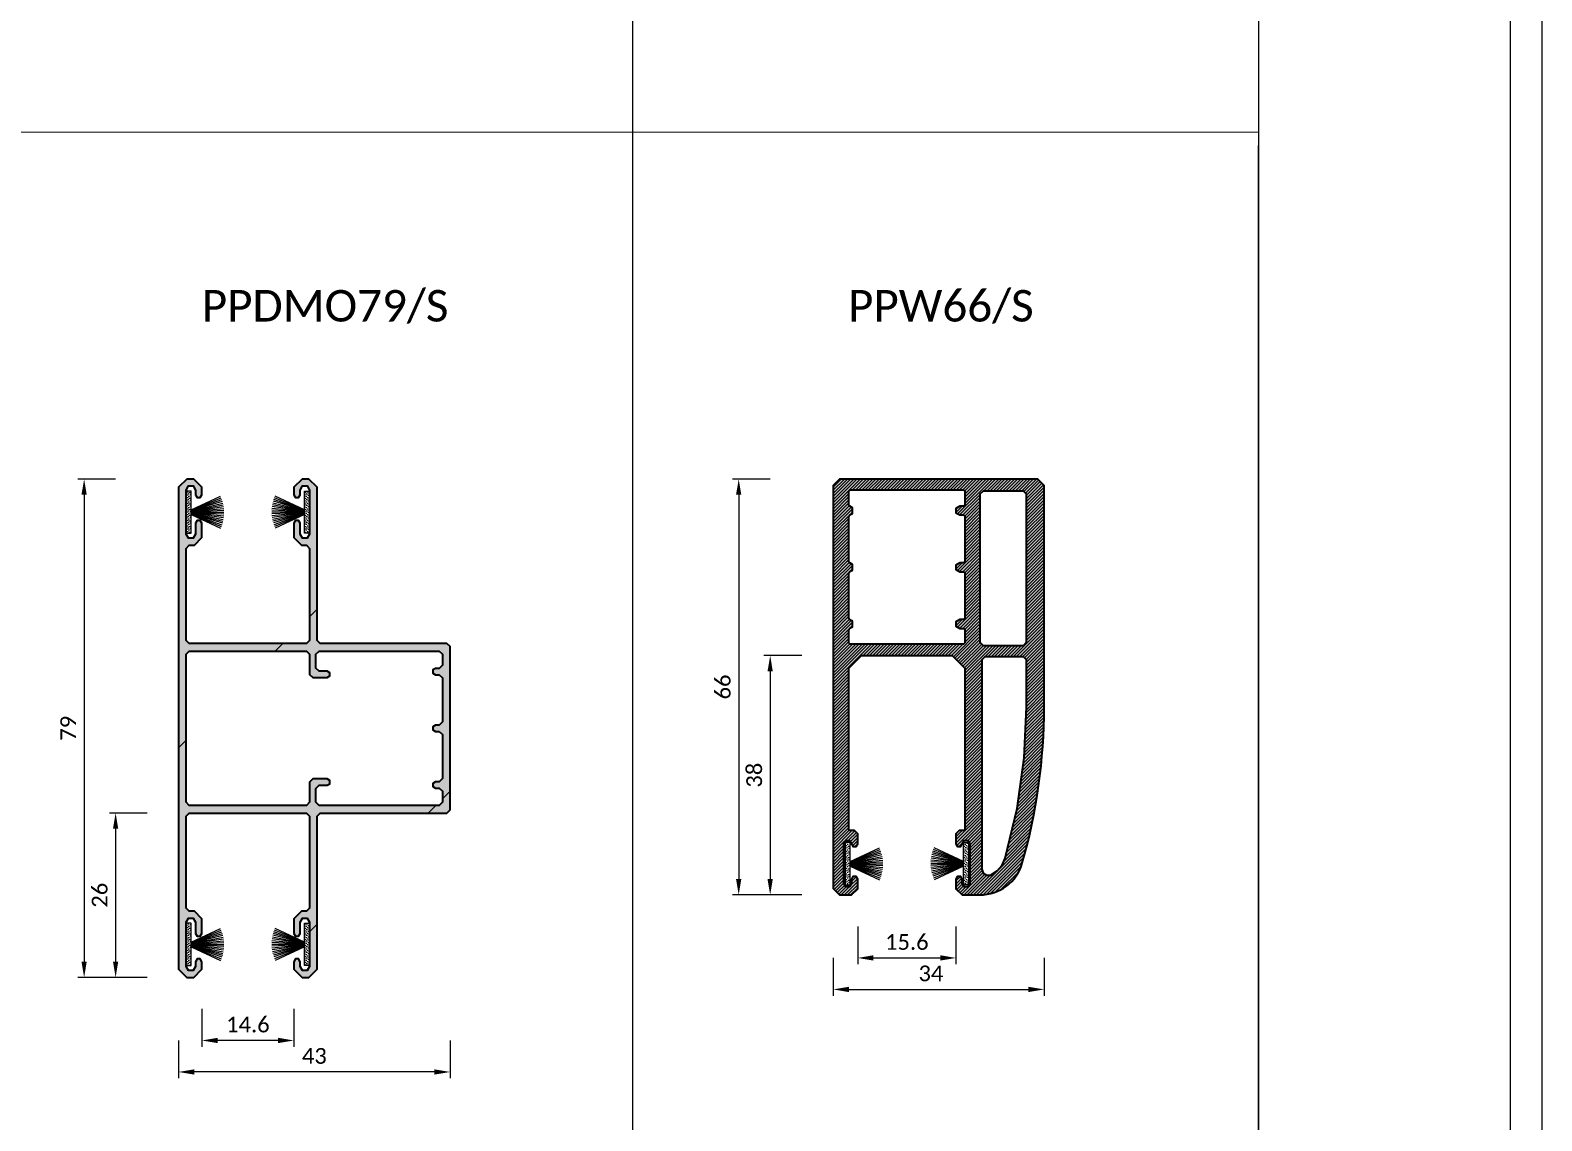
# Model space of a CAD drawing. Header units: millimetres. Extents: x 0 to 7790, y 0 to 17467.
# Drawn here: x 749.5 to 989.5, y 15013.8 to 15186.9 of the extents above; entities that cross this region are included whole.
import ezdxf

# ---------------------------------------------------------------- set-up
doc = ezdxf.new("R2010")
doc.units = ezdxf.units.MM
doc.header["$PDMODE"] = 35
doc.layers.get('0').update_dxf_attribs({"lineweight": 15})
for name, color, linetype, lineweight in [('_MB_kreskowanie_profile_0.09', 7, 'Continuous', 9), ('_MB_kreskowanie_uszczelki_0.09', 252, 'Continuous', 9), ('_MB_profile_0.25', 7, 'Continuous', 25), ('_MB_ramka_0.15', 124, 'Continuous', 15), ('_MB_solid', 7, 'Continuous', 9), ('_MB_tekst_0.25', 40, 'Continuous', 25), ('_MB_uszczelki_0.15', 140, 'Continuous', 15), ('_MB_wymiar_detal_0.09', 94, 'Continuous', 9)]:
    doc.layers.add(name, color=color, linetype=linetype, lineweight=lineweight)
doc.layers.add('_MB_pomocnicze_niedrukowane', color=220, linetype='Continuous', lineweight=15, plot=False)
doc.styles.add('_MB_Calibri_Light_2.5', font='calibril.ttf', dxfattribs={"height": 2.5})
doc.dimstyles.new('_MB_detal', dxfattribs={"dimscale": 10, "dimtxt": 2.5, "dimasz": 2.5, "dimexe": 1, "dimexo": 1, "dimgap": 1.25, "dimtad": 1, "dimdsep": 46, "dimtxsty": '_MB_Calibri_Light_2.5', "dimcen": -2.5, "dimclrd": 256, "dimclre": 256, "dimclrt": 40, "dimazin": 0, "dimtfac": 0.2, "dimtmove": 1, "dimatfit": 1, "dimfxl": 5, "dimfxlon": 1, "dimtolj": 1, "dimlwd": -1, "dimlwe": -1, "dimarcsym": 0})

# ---------------------------------------------------------------- blocks, each defined once
blk = doc.blocks.new('*D530')
at = {"layer": '_MB_wymiar_detal_0.09', "transparency": 16777216}
for p, q in [((763.03, 15115.68), (757.03, 15115.68)), ((758.03, 15113.18), (758.03, 15039.08)), ((763.03, 15036.58), (757.03, 15036.58))]:
    blk.add_line(p, q, dxfattribs=at)
for points in [[(757.61, 15113.18), (758.44, 15113.18), (758.03, 15115.68)], [(757.61, 15039.08), (758.44, 15039.08), (758.03, 15036.58)]]:
    blk.add_solid(points, dxfattribs=at)
at = {"layer": 'Defpoints', "color": 0, "transparency": 16777216}
for p in [(774.33, 15115.68), (758.03, 15036.58), (774.33, 15036.58)]:
    blk.add_point(p, dxfattribs=at)
at = {"layer": '_MB_wymiar_detal_0.09', "color": 40, "transparency": 16777216, "insert": (755.5, 15076.13), "char_height": 2.5, "attachment_point": 5, "rotation": 90, "style": '_MB_Calibri_Light_2.5'}
blk.add_mtext('79', dxfattribs=at)
blk = doc.blocks.new('*D531')
at = {"layer": '_MB_wymiar_detal_0.09', "transparency": 16777216}
for p, q in [((776.73, 15031.58), (776.73, 15025.58)), ((791.33, 15031.58), (791.33, 15025.58)), ((788.83, 15026.58), (779.23, 15026.58))]:
    blk.add_line(p, q, dxfattribs=at)
for points in [[(779.23, 15027), (779.23, 15026.16), (776.73, 15026.58)], [(788.83, 15027), (788.83, 15026.16), (791.33, 15026.58)]]:
    blk.add_solid(points, dxfattribs=at)
at = {"layer": 'Defpoints', "color": 0, "transparency": 16777216}
for p in [(776.73, 15037.88), (791.33, 15037.88), (776.73, 15026.58)]:
    blk.add_point(p, dxfattribs=at)
at = {"layer": '_MB_wymiar_detal_0.09', "color": 40, "transparency": 16777216, "insert": (784.03, 15029.1), "char_height": 2.5, "attachment_point": 5, "style": '_MB_Calibri_Light_2.5'}
blk.add_mtext('14.6', dxfattribs=at)
blk = doc.blocks.new('*D532')
at = {"layer": '_MB_wymiar_detal_0.09', "transparency": 16777216}
for p, q in [((773.03, 15026.58), (773.03, 15020.58)), ((816.13, 15026.58), (816.13, 15020.58)), ((813.63, 15021.58), (775.53, 15021.58))]:
    blk.add_line(p, q, dxfattribs=at)
for points in [[(775.53, 15022), (775.53, 15021.16), (773.03, 15021.58)], [(813.63, 15022), (813.63, 15021.16), (816.13, 15021.58)]]:
    blk.add_solid(points, dxfattribs=at)
at = {"layer": 'Defpoints', "color": 0, "transparency": 16777216}
for p in [(816.13, 15063.18), (773.03, 15037.88), (773.03, 15021.58)]:
    blk.add_point(p, dxfattribs=at)
at = {"layer": '_MB_wymiar_detal_0.09', "color": 40, "transparency": 16777216, "insert": (794.58, 15024.11), "char_height": 2.5, "attachment_point": 5, "style": '_MB_Calibri_Light_2.5'}
blk.add_mtext('43', dxfattribs=at)
blk = doc.blocks.new('*D658')
at = {"layer": '_MB_wymiar_detal_0.09', "transparency": 16777216}
for p, q in [((768.03, 15062.68), (762.03, 15062.68)), ((763.03, 15060.18), (763.03, 15039.08)), ((768.03, 15036.58), (762.03, 15036.58))]:
    blk.add_line(p, q, dxfattribs=at)
for points in [[(762.61, 15060.18), (763.44, 15060.18), (763.03, 15062.68)], [(762.61, 15039.08), (763.44, 15039.08), (763.03, 15036.58)]]:
    blk.add_solid(points, dxfattribs=at)
at = {"layer": 'Defpoints', "color": 0, "transparency": 16777216}
for p in [(774.73, 15062.68), (763.03, 15036.58), (774.33, 15036.58)]:
    blk.add_point(p, dxfattribs=at)
at = {"layer": '_MB_wymiar_detal_0.09', "color": 40, "transparency": 16777216, "insert": (760.5, 15049.63), "char_height": 2.5, "attachment_point": 5, "rotation": 90, "style": '_MB_Calibri_Light_2.5'}
blk.add_mtext('26', dxfattribs=at)
blk = doc.blocks.new("-6.7'600")
at = {"layer": '_MB_kreskowanie_uszczelki_0.09', "transparency": 33554687}
h = blk.add_hatch(dxfattribs=at)
h.set_pattern_fill('DOTS', color=256, scale=0.2, angle=45, style=0)
h.paths.add_polyline_path([(0, 3.35), (0.8, 3.35), (0.8, -3.35), (0, -3.35)])
at = {"layer": '_MB_uszczelki_0.15'}
for p, q in [((0.8, 0.37), (5.44, 2.54)), ((0.8, 0.33), (5.55, 2.27)), ((0.8, 0.28), (5.66, 2)), ((0.8, 0.24), (5.75, 1.72)), ((0.8, 0.2), (5.82, 1.44)), ((0.8, 0.16), (5.89, 1.16)), ((0.8, 0.12), (5.94, 0.87)), ((0.8, 0.08), (5.97, 0.58)), ((0.8, 0.04), (5.99, 0.29)), ((0.8, 0), (6, 0)), ((0.8, -0.04), (5.99, -0.29)), ((0.8, -0.08), (5.97, -0.58)), ((0.8, -0.12), (5.94, -0.87)), ((0.8, -0.16), (5.89, -1.16)), ((0.8, -0.2), (5.82, -1.44)), ((0.8, -0.24), (5.75, -1.72)), ((0.8, -0.28), (5.66, -2)), ((0.8, -0.33), (5.55, -2.27)), ((0.8, -0.37), (5.44, -2.54))]:
    blk.add_line(p, q, dxfattribs=at)
blk.add_lwpolyline([(0, -3.35), (0.8, -3.35), (0.8, 3.35), (0, 3.35)], close=True, dxfattribs=at)
blk = doc.blocks.new('-PPDMO79')
at = {"layer": '_MB_kreskowanie_profile_0.09', "transparency": 33554687}
h = blk.add_hatch(dxfattribs=at)
h.set_pattern_fill('JIS_WOOD', color=256, scale=0.5)
h.set_pattern_definition([(45, (0, 0), (-25, 25), [])])
h.paths.add_polyline_path([(-20.6, 13.45), (-21.1, 13.95), (-21.1, 38.25), (-22.4, 39.55), (-23.5, 39.55), (-24.8, 38.25), (-24.8, 37.05), (-24.55, 36.62), (-24.05, 36.62), (-23.8, 37.05), (-23.8, 37.8), (-23.42, 38.45), (-22.67, 38.45), (-22.3, 37.8), (-22.3, 30.8), (-22.67, 30.15), (-23.42, 30.15), (-23.8, 30.8), (-23.8, 32.55), (-24.05, 32.98), (-24.55, 32.98), (-24.8, 32.55), (-24.8, 30.25), (-23.6, 29.05), (-22.8, 29.05), (-22.3, 28.55), (-22.3, 13.95), (-22.8, 13.45), (-41.4, 13.45), (-41.9, 13.95), (-41.9, 28.55), (-41.4, 29.05), (-40.6, 29.05), (-39.4, 30.25), (-39.4, 32.55), (-39.65, 32.98), (-40.15, 32.98), (-40.4, 32.55), (-40.4, 30.8), (-40.77, 30.15), (-41.52, 30.15), (-41.9, 30.8), (-41.9, 37.8), (-41.52, 38.45), (-40.77, 38.45), (-40.4, 37.8), (-40.4, 37.05), (-40.15, 36.62), (-39.65, 36.62), (-39.4, 37.05), (-39.4, 38.25), (-40.7, 39.55), (-41.8, 39.55), (-43.1, 38.25), (-43.1, -38.25), (-41.8, -39.55), (-40.7, -39.55), (-39.4, -38.25), (-39.4, -37.05), (-39.65, -36.62), (-40.15, -36.62), (-40.4, -37.05), (-40.4, -37.8), (-40.77, -38.45), (-41.52, -38.45), (-41.9, -37.8), (-41.9, -30.8), (-41.52, -30.15), (-40.77, -30.15), (-40.4, -30.8), (-40.4, -32.55), (-40.15, -32.98), (-39.65, -32.98), (-39.4, -32.55), (-39.4, -30.25), (-40.6, -29.05), (-41.4, -29.05), (-41.9, -28.55), (-41.9, -13.95), (-41.4, -13.45), (-22.8, -13.45), (-22.3, -13.95), (-22.3, -28.55), (-22.8, -29.05), (-23.6, -29.05), (-24.8, -30.25), (-24.8, -32.55), (-24.55, -32.98), (-24.05, -32.98), (-23.8, -32.55), (-23.8, -30.8), (-23.42, -30.15), (-22.67, -30.15), (-22.3, -30.8), (-22.3, -37.8), (-22.67, -38.45), (-23.42, -38.45), (-23.8, -37.8), (-23.8, -37.05), (-24.05, -36.62), (-24.55, -36.62), (-24.8, -37.05), (-24.8, -38.25), (-23.5, -39.55), (-22.4, -39.55), (-21.1, -38.25), (-21.1, -13.95), (-20.6, -13.45), (-0.5, -13.45), (0, -12.95), (0, 12.95), (-0.5, 13.45)])
h.paths.add_polyline_path([(-1.7, 12.25), (-1.2, 11.75), (-1.2, 10), (-1.7, 9.5), (-2.3, 9.5), (-2.73, 9.25), (-2.73, 8.75), (-2.3, 8.5), (-1.7, 8.5), (-1.2, 8), (-1.2, 1), (-1.7, 0.5), (-2.3, 0.5), (-2.73, 0.25), (-2.73, -0.25), (-2.3, -0.5), (-1.7, -0.5), (-1.2, -1), (-1.2, -8), (-1.7, -8.5), (-2.3, -8.5), (-2.73, -8.75), (-2.73, -9.25), (-2.3, -9.5), (-1.7, -9.5), (-1.2, -10), (-1.2, -11.75), (-1.7, -12.25), (-20.8, -12.25), (-21.3, -11.75), (-21.3, -9.55), (-20.8, -9.05), (-19.5, -9.05), (-19.07, -8.8), (-19.07, -8.3), (-19.5, -8.05), (-21.8, -8.05), (-22.3, -8.55), (-22.3, -11.75), (-22.8, -12.25), (-41.4, -12.25), (-41.9, -11.75), (-41.9, 11.75), (-41.4, 12.25), (-22.8, 12.25), (-22.3, 11.75), (-22.3, 8.55), (-21.8, 8.05), (-19.5, 8.05), (-19.07, 8.3), (-19.07, 8.8), (-19.5, 9.05), (-20.8, 9.05), (-21.3, 9.55), (-21.3, 11.75), (-20.8, 12.25)], flags=16)
at = {"layer": '_MB_solid', "transparency": 33554687}
h = blk.add_hatch(color=256, dxfattribs=at)
h.dxf.hatch_style = 1
h.paths.add_polyline_path([(-41.4, 13.45), (-41.9, 13.95), (-41.9, 28.55), (-41.4, 29.05), (-40.6, 29.05), (-39.4, 30.25), (-39.4, 32.55), (-39.65, 32.98), (-40.15, 32.98), (-40.4, 32.55), (-40.4, 30.8), (-40.77, 30.15), (-41.52, 30.15), (-41.9, 30.8), (-41.9, 37.8), (-41.52, 38.45), (-40.77, 38.45), (-40.4, 37.8), (-40.4, 37.05), (-40.15, 36.62), (-39.65, 36.62), (-39.4, 37.05), (-39.4, 38.25), (-40.7, 39.55), (-41.8, 39.55), (-43.1, 38.25), (-43.1, -38.25), (-41.8, -39.55), (-40.7, -39.55), (-39.4, -38.25), (-39.4, -37.05), (-39.65, -36.62), (-40.15, -36.62), (-40.4, -37.05), (-40.4, -37.8), (-40.77, -38.45), (-41.52, -38.45), (-41.9, -37.8), (-41.9, -30.8), (-41.52, -30.15), (-40.77, -30.15), (-40.4, -30.8), (-40.4, -32.55), (-40.15, -32.98), (-39.65, -32.98), (-39.4, -32.55), (-39.4, -30.25), (-40.6, -29.05), (-41.4, -29.05), (-41.9, -28.55), (-41.9, -13.95), (-41.4, -13.45), (-22.8, -13.45), (-22.3, -13.95), (-22.3, -28.55), (-22.8, -29.05), (-23.6, -29.05), (-24.8, -30.25), (-24.8, -32.55), (-24.55, -32.98), (-24.05, -32.98), (-23.8, -32.55), (-23.8, -30.8), (-23.42, -30.15), (-22.67, -30.15), (-22.3, -30.8), (-22.3, -37.8), (-22.67, -38.45), (-23.42, -38.45), (-23.8, -37.8), (-23.8, -37.05), (-24.05, -36.62), (-24.55, -36.62), (-24.8, -37.05), (-24.8, -38.25), (-23.5, -39.55), (-22.4, -39.55), (-21.1, -38.25), (-21.1, -13.95), (-20.6, -13.45), (-0.5, -13.45), (0, -12.95), (0, 12.95), (-0.5, 13.45), (-20.6, 13.45), (-21.1, 13.95), (-21.1, 38.25), (-22.4, 39.55), (-23.5, 39.55), (-24.8, 38.25), (-24.8, 37.05), (-24.55, 36.62), (-24.05, 36.62), (-23.8, 37.05), (-23.8, 37.8), (-23.42, 38.45), (-22.67, 38.45), (-22.3, 37.8), (-22.3, 30.8), (-22.67, 30.15), (-23.42, 30.15), (-23.8, 30.8), (-23.8, 32.55), (-24.05, 32.98), (-24.55, 32.98), (-24.8, 32.55), (-24.8, 30.25), (-23.6, 29.05), (-22.8, 29.05), (-22.3, 28.55), (-22.3, 13.95), (-22.8, 13.45)])
h.paths.add_polyline_path([(-22.8, 12.25), (-22.3, 11.75), (-22.3, 8.55), (-21.8, 8.05), (-19.5, 8.05), (-19.07, 8.3), (-19.07, 8.8), (-19.5, 9.05), (-20.8, 9.05), (-21.3, 9.55), (-21.3, 11.75), (-20.8, 12.25), (-1.7, 12.25), (-1.2, 11.75), (-1.2, 10), (-1.7, 9.5), (-2.3, 9.5), (-2.73, 9.25), (-2.73, 8.75), (-2.3, 8.5), (-1.7, 8.5), (-1.2, 8), (-1.2, 1), (-1.7, 0.5), (-2.3, 0.5), (-2.73, 0.25), (-2.73, -0.25), (-2.3, -0.5), (-1.7, -0.5), (-1.2, -1), (-1.2, -8), (-1.7, -8.5), (-2.3, -8.5), (-2.73, -8.75), (-2.73, -9.25), (-2.3, -9.5), (-1.7, -9.5), (-1.2, -10), (-1.2, -11.75), (-1.7, -12.25), (-20.8, -12.25), (-21.3, -11.75), (-21.3, -9.55), (-20.8, -9.05), (-19.5, -9.05), (-19.07, -8.8), (-19.07, -8.3), (-19.5, -8.05), (-21.8, -8.05), (-22.3, -8.55), (-22.3, -11.75), (-22.8, -12.25), (-41.4, -12.25), (-41.9, -11.75), (-41.9, 11.75), (-41.4, 12.25)], flags=16)
at = {"layer": '_MB_profile_0.25', "color": 7}
for points in [[(-23.8, 37.8), (-23.42, 38.45), (-22.67, 38.45), (-22.3, 37.8), (-22.3, 30.8), (-22.67, 30.15), (-23.42, 30.15), (-23.8, 30.8), (-23.8, 32.55), (-24.05, 32.98), (-24.55, 32.98), (-24.8, 32.55), (-24.8, 30.25), (-23.6, 29.05), (-22.8, 29.05), (-22.3, 28.55), (-22.3, 13.95), (-22.8, 13.45), (-41.4, 13.45), (-41.9, 13.95), (-41.9, 28.55), (-41.4, 29.05), (-40.6, 29.05), (-39.4, 30.25), (-39.4, 32.55), (-39.65, 32.98), (-40.15, 32.98), (-40.4, 32.55), (-40.4, 30.8), (-40.77, 30.15), (-41.52, 30.15), (-41.9, 30.8), (-41.9, 37.8), (-41.52, 38.45), (-40.77, 38.45), (-40.4, 37.8), (-40.4, 37.05), (-40.15, 36.62), (-39.65, 36.62), (-39.4, 37.05), (-39.4, 38.25), (-40.7, 39.55), (-41.8, 39.55), (-43.1, 38.25), (-43.1, -38.25), (-41.8, -39.55), (-40.7, -39.55), (-39.4, -38.25), (-39.4, -37.05), (-39.65, -36.62), (-40.15, -36.62), (-40.4, -37.05), (-40.4, -37.8), (-40.77, -38.45), (-41.52, -38.45), (-41.9, -37.8), (-41.9, -30.8), (-41.52, -30.15), (-40.77, -30.15), (-40.4, -30.8), (-40.4, -32.55), (-40.15, -32.98), (-39.65, -32.98), (-39.4, -32.55), (-39.4, -30.25), (-40.6, -29.05), (-41.4, -29.05), (-41.9, -28.55), (-41.9, -13.95), (-41.4, -13.45), (-22.8, -13.45), (-22.3, -13.95), (-22.3, -28.55), (-22.8, -29.05), (-23.6, -29.05), (-24.8, -30.25), (-24.8, -32.55), (-24.55, -32.98), (-24.05, -32.98), (-23.8, -32.55), (-23.8, -30.8), (-23.42, -30.15), (-22.67, -30.15), (-22.3, -30.8), (-22.3, -37.8), (-22.67, -38.45), (-23.42, -38.45), (-23.8, -37.8), (-23.8, -37.05), (-24.05, -36.62), (-24.55, -36.62), (-24.8, -37.05), (-24.8, -38.25), (-23.5, -39.55), (-22.4, -39.55), (-21.1, -38.25), (-21.1, -13.95), (-20.6, -13.45), (-0.5, -13.45), (0, -12.95), (0, 12.95), (-0.5, 13.45), (-20.6, 13.45), (-21.1, 13.95), (-21.1, 38.25), (-22.4, 39.55), (-23.5, 39.55), (-24.8, 38.25), (-24.8, 37.05), (-24.55, 36.62), (-24.05, 36.62), (-23.8, 37.05)], [(-1.7, -0.5), (-1.2, -1), (-1.2, -8), (-1.7, -8.5), (-2.3, -8.5), (-2.73, -8.75), (-2.73, -9.25), (-2.3, -9.5), (-1.7, -9.5), (-1.2, -10), (-1.2, -11.75), (-1.7, -12.25), (-20.8, -12.25), (-21.3, -11.75), (-21.3, -9.55), (-20.8, -9.05), (-19.5, -9.05), (-19.07, -8.8), (-19.07, -8.3), (-19.5, -8.05), (-21.8, -8.05), (-22.3, -8.55), (-22.3, -11.75), (-22.8, -12.25), (-41.4, -12.25), (-41.9, -11.75), (-41.9, 11.75), (-41.4, 12.25), (-22.8, 12.25), (-22.3, 11.75), (-22.3, 8.55), (-21.8, 8.05), (-19.5, 8.05), (-19.07, 8.3), (-19.07, 8.8), (-19.5, 9.05), (-20.8, 9.05), (-21.3, 9.55), (-21.3, 11.75), (-20.8, 12.25), (-1.7, 12.25), (-1.2, 11.75), (-1.2, 10), (-1.7, 9.5), (-2.3, 9.5), (-2.73, 9.25), (-2.73, 8.75), (-2.3, 8.5), (-1.7, 8.5), (-1.2, 8), (-1.2, 1), (-1.7, 0.5), (-2.3, 0.5), (-2.73, 0.25), (-2.73, -0.25), (-2.3, -0.5)]]:
    blk.add_lwpolyline(points, close=True, dxfattribs=at)
blk = doc.blocks.new("-PPDMO79'S")
for name, p in [('-PPDMO79', (0, 0)), ("-6.7'600", (-41.9, 34.3)), ("-6.7'600", (-41.9, -34.3))]:
    blk.add_blockref(name, p)
at = {"xscale": -1}
for p in [(-22.3, 34.3), (-22.3, -34.3)]:
    blk.add_blockref("-6.7'600", p, dxfattribs=at)
blk = doc.blocks.new('*D673')
at = {"layer": '_MB_wymiar_detal_0.09', "transparency": 16777216}
for p, q in [((876.96, 15039.68), (876.96, 15033.68)), ((910.46, 15039.68), (910.46, 15033.68)), ((879.46, 15034.68), (907.96, 15034.68))]:
    blk.add_line(p, q, dxfattribs=at)
for points in [[(879.46, 15035.1), (879.46, 15034.26), (876.96, 15034.68)], [(907.96, 15035.1), (907.96, 15034.26), (910.46, 15034.68)]]:
    blk.add_solid(points, dxfattribs=at)
at = {"layer": 'Defpoints', "color": 0, "transparency": 16777216}
for p in [(910.46, 15083.52), (876.96, 15050.68), (910.46, 15034.68)]:
    blk.add_point(p, dxfattribs=at)
at = {"layer": '_MB_wymiar_detal_0.09', "color": 40, "transparency": 16777216, "insert": (892.48, 15037.21), "char_height": 2.5, "attachment_point": 5, "style": '_MB_Calibri_Light_2.5'}
blk.add_mtext('34', dxfattribs=at)
blk = doc.blocks.new('*D674')
at = {"layer": '_MB_wymiar_detal_0.09', "transparency": 16777216}
for p, q in [((871.96, 15087.68), (865.96, 15087.68)), ((866.96, 15085.18), (866.96, 15052.18)), ((871.96, 15049.68), (865.96, 15049.68))]:
    blk.add_line(p, q, dxfattribs=at)
for points in [[(866.54, 15085.18), (867.37, 15085.18), (866.96, 15087.68)], [(866.54, 15052.18), (867.37, 15052.18), (866.96, 15049.68)]]:
    blk.add_solid(points, dxfattribs=at)
at = {"layer": 'Defpoints', "color": 0, "transparency": 16777216}
for p in [(881.46, 15087.68), (866.96, 15049.68), (877.96, 15049.68)]:
    blk.add_point(p, dxfattribs=at)
at = {"layer": '_MB_wymiar_detal_0.09', "color": 40, "transparency": 16777216, "insert": (864.43, 15068.68), "char_height": 2.5, "attachment_point": 5, "rotation": 90, "style": '_MB_Calibri_Light_2.5'}
blk.add_mtext('38', dxfattribs=at)
blk = doc.blocks.new('*D675')
at = {"layer": '_MB_wymiar_detal_0.09', "transparency": 16777216}
for p, q in [((866.96, 15115.68), (860.96, 15115.68)), ((861.96, 15113.18), (861.96, 15052.18)), ((866.96, 15049.68), (860.96, 15049.68))]:
    blk.add_line(p, q, dxfattribs=at)
for points in [[(861.54, 15113.18), (862.37, 15113.18), (861.96, 15115.68)], [(861.54, 15052.18), (862.37, 15052.18), (861.96, 15049.68)]]:
    blk.add_solid(points, dxfattribs=at)
at = {"layer": 'Defpoints', "color": 0, "transparency": 16777216}
for p in [(877.96, 15115.68), (861.96, 15049.68), (877.96, 15049.68)]:
    blk.add_point(p, dxfattribs=at)
at = {"layer": '_MB_wymiar_detal_0.09', "color": 40, "transparency": 16777216, "insert": (859.43, 15082.68), "char_height": 2.5, "attachment_point": 5, "rotation": 90, "style": '_MB_Calibri_Light_2.5'}
blk.add_mtext('66', dxfattribs=at)
blk = doc.blocks.new('*D676')
at = {"layer": '_MB_wymiar_detal_0.09', "transparency": 16777216}
for p, q in [((880.86, 15044.68), (880.86, 15038.68)), ((896.46, 15044.68), (896.46, 15038.68)), ((883.36, 15039.68), (893.96, 15039.68))]:
    blk.add_line(p, q, dxfattribs=at)
for points in [[(883.36, 15040.1), (883.36, 15039.26), (880.86, 15039.68)], [(893.96, 15040.1), (893.96, 15039.26), (896.46, 15039.68)]]:
    blk.add_solid(points, dxfattribs=at)
at = {"layer": 'Defpoints', "color": 0, "transparency": 16777216}
for p in [(880.86, 15051.4), (896.46, 15051.4), (896.46, 15039.68)]:
    blk.add_point(p, dxfattribs=at)
at = {"layer": '_MB_wymiar_detal_0.09', "color": 40, "transparency": 16777216, "insert": (888.66, 15042.2), "char_height": 2.5, "attachment_point": 5, "style": '_MB_Calibri_Light_2.5'}
blk.add_mtext('\\A1;15.6', dxfattribs=at)
blk = doc.blocks.new('-PPW66')
at = {"layer": '_MB_kreskowanie_profile_0.09', "transparency": 33554687}
h = blk.add_hatch(dxfattribs=at)
h.set_pattern_fill('JIS_WOOD', color=256, scale=0.5, style=0)
h.set_pattern_definition([(45, (15008.6868, -5254.87166), (-0.2499999996, 0.2499999996), [])])
h.paths.add_polyline_path([(33.5, -1), (32.5, 0), (12.05, 0), (1, 0), (0, -1), (0, -65), (1, -66), (2.9, -66), (3.9, -65.05), (3.9, -63.5), (3.65, -63.07), (3.15, -63.07), (2.9, -63.5), (2.9, -64.2), (2.6, -64.72), (2, -64.72), (1.7, -64.2), (1.7, -57.9), (2, -57.38), (2.6, -57.38), (2.9, -57.9), (3.15, -58.33), (3.65, -58.33), (3.9, -57.9), (3.9, -56.3), (3.4, -55.8), (2.7, -55.8), (2.5, -55.6), (2.5, -30), (4.5, -28), (18.9, -28), (20.9, -30), (20.9, -55.6), (20.7, -55.8), (20, -55.8), (19.5, -56.3), (19.5, -57.9), (19.75, -58.33), (20.25, -58.33), (20.5, -57.9), (20.8, -57.38), (21.4, -57.38), (21.7, -57.9), (21.7, -64.2), (21.4, -64.72), (20.8, -64.72), (20.5, -64.2), (20.5, -63.5), (20.25, -63.07), (19.75, -63.07), (19.5, -63.5), (19.5, -65.05), (20.5, -66), (23.3, -66, 0.334781), (30.03, -60.92, 0.069759), (33.5, -36.18)])
h.paths.add_polyline_path([(2.7, -26.2), (2.5, -26), (2.5, -23.88), (2.66, -23.68), (3.05, -23.44), (3.05, -22.56), (2.66, -22.32), (2.5, -22.12), (2.5, -14.88), (2.66, -14.68), (3.05, -14.44), (3.05, -13.56), (2.66, -13.32), (2.5, -13.12), (2.5, -5.88), (2.66, -5.68), (3.05, -5.44), (3.05, -4.56), (2.66, -4.32), (2.5, -4.12), (2.5, -1.9), (2.7, -1.7), (20.7, -1.7), (20.9, -1.9), (20.9, -4.1), (20.7, -4.3), (20.1, -4.3), (19.49, -4.65), (19.49, -5.35), (20.1, -5.7), (20.7, -5.7), (20.9, -5.9), (20.9, -13.1), (20.7, -13.3), (20.1, -13.3), (19.49, -13.65), (19.49, -14.35), (20.1, -14.7), (20.7, -14.7), (20.9, -14.9), (20.9, -22.1), (20.7, -22.3), (20.1, -22.3), (19.49, -22.65), (19.49, -23.35), (20.1, -23.7), (20.7, -23.7), (20.9, -23.9), (20.9, -26), (20.7, -26.2)], flags=16)
h.paths.add_polyline_path([(23.3, -25.9), (23.3, -2.4), (23.8, -1.9), (30.2, -1.9), (30.7, -2.4), (30.7, -25.9), (30.2, -26.4), (23.8, -26.4)], flags=16)
h.paths.add_polyline_path([(23.6, -28.7), (24.1, -28.2), (30.2, -28.2), (30.7, -28.7), (30.7, -36.18), (30.32, -44.26), (29.2, -52.28), (27.34, -60.15), (26.84, -61.27), (26.04, -62.19), (25.01, -62.84), (24.36, -62.89), (23.81, -62.54), (23.6, -61.92)], flags=16)
at = {"layer": '_MB_solid', "transparency": 33554687}
h = blk.add_hatch(color=256, dxfattribs=at)
h.dxf.hatch_style = 1
h.paths.add_polyline_path([(2.5, -30), (4.5, -28), (18.9, -28), (20.9, -30), (20.9, -55.6), (20.7, -55.8), (20, -55.8), (19.5, -56.3), (19.5, -57.9), (19.75, -58.33), (20.25, -58.33), (20.5, -57.9), (20.8, -57.38), (21.4, -57.38), (21.7, -57.9), (21.7, -64.2), (21.4, -64.72), (20.8, -64.72), (20.5, -64.2), (20.5, -63.5), (20.25, -63.07), (19.75, -63.07), (19.5, -63.5), (19.5, -65.05), (20.5, -66), (23.3, -66, 0.334781), (30.03, -60.92, 0.069759), (33.5, -36.18), (33.5, -1), (32.5, 0), (12.05, 0), (1, 0), (0, -1), (0, -65), (1, -66), (2.9, -66), (3.9, -65.05), (3.9, -63.5), (3.65, -63.07), (3.15, -63.07), (2.9, -63.5), (2.9, -64.2), (2.6, -64.72), (2, -64.72), (1.7, -64.2), (1.7, -57.9), (2, -57.38), (2.6, -57.38), (2.9, -57.9), (3.15, -58.33), (3.65, -58.33), (3.9, -57.9), (3.9, -56.3), (3.4, -55.8), (2.7, -55.8), (2.5, -55.6)])
h.paths.add_polyline_path([(2.7, -26.2), (2.5, -26), (2.5, -23.88), (2.66, -23.68), (3.05, -23.44), (3.05, -22.56), (2.66, -22.32), (2.5, -22.12), (2.5, -14.88), (2.66, -14.68), (3.05, -14.44), (3.05, -13.56), (2.66, -13.32), (2.5, -13.12), (2.5, -5.88), (2.66, -5.68), (3.05, -5.44), (3.05, -4.56), (2.66, -4.32), (2.5, -4.12), (2.5, -1.9), (2.7, -1.7), (20.7, -1.7), (20.9, -1.9), (20.9, -4.1), (20.7, -4.3), (20.1, -4.3), (19.49, -4.65), (19.49, -5.35), (20.1, -5.7), (20.7, -5.7), (20.9, -5.9), (20.9, -13.1), (20.7, -13.3), (20.1, -13.3), (19.49, -13.65), (19.49, -14.35), (20.1, -14.7), (20.7, -14.7), (20.9, -14.9), (20.9, -22.1), (20.7, -22.3), (20.1, -22.3), (19.49, -22.65), (19.49, -23.35), (20.1, -23.7), (20.7, -23.7), (20.9, -23.9), (20.9, -26), (20.7, -26.2)], flags=16)
h.paths.add_polyline_path([(23.6, -28.7), (24.1, -28.2), (30.2, -28.2), (30.7, -28.7), (30.7, -36.18), (30.32, -44.26), (29.2, -52.28), (27.34, -60.15), (26.84, -61.27), (26.04, -62.19), (25.01, -62.84), (24.36, -62.89), (23.81, -62.54), (23.6, -61.92)], flags=16)
h.paths.add_polyline_path([(23.3, -25.9), (23.3, -2.4), (23.8, -1.9), (30.2, -1.9), (30.7, -2.4), (30.7, -25.9), (30.2, -26.4), (23.8, -26.4)], flags=16)
at = {"layer": '_MB_profile_0.25'}
blk.add_lwpolyline([(20.9, -30), (20.9, -55.6), (20.7, -55.8), (20, -55.8), (19.5, -56.3), (19.5, -57.9), (19.75, -58.33), (20.25, -58.33), (20.5, -57.9), (20.8, -57.38), (21.4, -57.38), (21.7, -57.9), (21.7, -64.2), (21.4, -64.72), (20.8, -64.72), (20.5, -64.2), (20.5, -63.5), (20.25, -63.07), (19.75, -63.07), (19.5, -63.5), (19.5, -65.05), (20.5, -66), (23.3, -66, 0.334781), (30.03, -60.92, 0.069759), (33.5, -36.18), (33.5, -1), (32.5, 0), (12.05, 0), (1, 0), (0, -1), (0, -65), (1, -66), (2.9, -66), (3.9, -65.05), (3.9, -63.5), (3.65, -63.07), (3.15, -63.07), (2.9, -63.5), (2.9, -64.2), (2.6, -64.72), (2, -64.72), (1.7, -64.2), (1.7, -57.9), (2, -57.38), (2.6, -57.38), (2.9, -57.9), (3.15, -58.33), (3.65, -58.33), (3.9, -57.9), (3.9, -56.3), (3.4, -55.8), (2.7, -55.8), (2.5, -55.6), (2.5, -30), (4.5, -28), (18.9, -28)], format="xyb", close=True, dxfattribs=at)
for points in [[(2.5, -14.88), (2.66, -14.68), (3.05, -14.44), (3.05, -13.56), (2.66, -13.32), (2.5, -13.12), (2.5, -5.88), (2.66, -5.68), (3.05, -5.44), (3.05, -4.56), (2.66, -4.32), (2.5, -4.12), (2.5, -1.9), (2.7, -1.7), (20.7, -1.7), (20.9, -1.9), (20.9, -4.1), (20.7, -4.3), (20.1, -4.3), (19.49, -4.65), (19.49, -5.35), (20.1, -5.7), (20.7, -5.7), (20.9, -5.9), (20.9, -13.1), (20.7, -13.3), (20.1, -13.3), (19.49, -13.65), (19.49, -14.35), (20.1, -14.7), (20.7, -14.7), (20.9, -14.9), (20.9, -22.1), (20.7, -22.3), (20.1, -22.3), (19.49, -22.65), (19.49, -23.35), (20.1, -23.7), (20.7, -23.7), (20.9, -23.9), (20.9, -26), (20.7, -26.2), (2.7, -26.2), (2.5, -26), (2.5, -23.88), (2.66, -23.68), (3.05, -23.44), (3.05, -22.56), (2.66, -22.32), (2.5, -22.12)], [(23.8, -1.9), (23.3, -2.4), (23.3, -25.9), (23.8, -26.4), (30.2, -26.4), (30.7, -25.9), (30.7, -2.4), (30.2, -1.9)], [(27.34, -60.15), (29.2, -52.28), (30.32, -44.26), (30.7, -36.18), (30.7, -28.7), (30.2, -28.2), (24.1, -28.2), (23.6, -28.7), (23.6, -61.92), (23.81, -62.54), (24.36, -62.89), (25.01, -62.84), (26.04, -62.19), (26.84, -61.27)]]:
    blk.add_lwpolyline(points, close=True, dxfattribs=at)
blk = doc.blocks.new("-PPW66'S")
for name, p in [('-PPW66', (0, 0)), ("-6.7'600", (1.9, -61.05))]:
    blk.add_blockref(name, p)
at = {"xscale": -1}
blk.add_blockref("-6.7'600", (21.5, -61.05), dxfattribs=at)

msp = doc.modelspace()

# ---------------------------------------------------------------- linework, layer by layer
at = {"layer": '_MB_pomocnicze_niedrukowane'}
msp.add_lwpolyline([(45.081, 15740.68), (944.472, 15740.68), (944.472, 14790.68), (45.081, 14790.68)], close=True, dxfattribs=at)
at = {"layer": '_MB_ramka_0.15'}
for points in [[(0, 15920.68), (989.472, 15920.68), (989.472, 14745.68), (0, 14745.68)], [(5, 15915.68), (984.472, 15915.68), (984.472, 14750.68), (5, 14750.68)]]:
    msp.add_lwpolyline(points, close=True, dxfattribs=at)
for points in [[(944.435, 15168.597), (944.472, 14790.68), (45.081, 14790.68), (45.081, 15740.68), (944.472, 15740.68), (944.472, 15168.597)], [(845.081, 15359.291), (845.081, 14790.68)], [(45.077, 15170.68), (944.435, 15170.768)]]:
    msp.add_lwpolyline(points, dxfattribs=at)

# ---------------------------------------------------------------- block references
for name, p in [("-PPDMO79'S", (816.127, 15076.13)), ("-PPW66'S", (876.956, 15115.68))]:
    msp.add_blockref(name, p)

# ---------------------------------------------------------------- texts
at = {"layer": '_MB_tekst_0.25', "char_height": 5, "attachment_point": 1, "style": '_MB_Calibri_Light_2.5'}
for s, insert, width in [('PPDMO79/S', (776.708, 15145.681), 48.44548), ('PPW66/S', (879.318, 15145.681), 34.71749)]:
    msp.add_mtext(s, dxfattribs=dict(at, insert=insert, width=width))

# ---------------------------------------------------------------- dimensions: what is measured, and where the dimension line sits
at = {"layer": '_MB_wymiar_detal_0.09'}
dim = msp.add_linear_dim(base=(758.027, 15036.58), p1=(774.327, 15115.68), p2=(774.327, 15036.58), angle=90, text='79', dimstyle='_MB_detal', override={"dimtol": 0, "dimlim": 0, "dimtp": 0.1, "dimtm": 0.1, "dimtfac": 0.71, "dimtdec": 2, "dimtolj": 0, "dimtzin": 8}, dxfattribs=at)
dim.commit()
dim.dimension.update_dxf_attribs({"geometry": '*D530', "text_midpoint": (755.5, 15076.13)})
for base, p1, picture, middle in [((861.956, 15049.68), (877.956, 15115.68), '*D675', (861.956, 15082.68)), ((866.956, 15049.68), (881.456, 15087.68), '*D674', (866.956, 15068.68))]:
    dim = msp.add_linear_dim(base=base, p1=p1, p2=(877.956, 15049.68), angle=90, dimstyle='_MB_detal', override={"dimtol": 0, "dimlim": 0, "dimtp": 0.1, "dimtm": 0.1, "dimtfac": 0.71, "dimtdec": 2, "dimtolj": 0, "dimtzin": 8}, dxfattribs=at)
    dim.commit()
    dim.dimension.update_dxf_attribs({"geometry": picture, "text_midpoint": middle, "dimtype": 160})
dim = msp.add_linear_dim(base=(910.456, 15034.68), p1=(876.956, 15050.68), p2=(910.456, 15083.524), text='34', dimstyle='_MB_detal', override={"dimtol": 0, "dimlim": 0, "dimtp": 0.1, "dimtm": 0.1, "dimtfac": 0.71, "dimtdec": 2, "dimtolj": 0, "dimtzin": 8}, dxfattribs=at)
dim.commit()
dim.dimension.update_dxf_attribs({"geometry": '*D673', "text_midpoint": (892.477, 15034.68), "dimtype": 160})
dim = msp.add_linear_dim(base=(763.027, 15036.58), p1=(774.727, 15062.68), p2=(774.327, 15036.58), angle=90, text='26', dimstyle='_MB_detal', override={"dimtol": 0, "dimlim": 0, "dimtp": 0.1, "dimtm": 0.1, "dimtfac": 0.71, "dimtdec": 2, "dimtolj": 0, "dimtzin": 8}, dxfattribs=at)
dim.commit()
dim.dimension.update_dxf_attribs({"geometry": '*D658', "text_midpoint": (763.027, 15049.63), "dimtype": 160})
for base, p1, p2, text, picture, middle in [((773.027, 15021.58), (816.127, 15063.18), (773.027, 15037.88), '43', '*D532', (794.577, 15024.107)), ((776.727, 15026.58), (791.327, 15037.88), (776.727, 15037.88), '14.6', '*D531', (784.027, 15029.105))]:
    dim = msp.add_linear_dim(base=base, p1=p1, p2=p2, text=text, dimstyle='_MB_detal', override={"dimtol": 0, "dimlim": 0, "dimtp": 0.1, "dimtm": 0.1, "dimtfac": 0.71, "dimtdec": 2, "dimtolj": 0, "dimtzin": 8}, dxfattribs=at)
    dim.commit()
    dim.dimension.update_dxf_attribs({"geometry": picture, "text_midpoint": middle})
dim = msp.add_linear_dim(base=(896.456, 15039.68), p1=(880.856, 15051.405), p2=(896.456, 15051.405), dimstyle='_MB_detal', override={"dimtol": 0, "dimlim": 0, "dimtp": 0, "dimtm": 0, "dimtfac": 0.2, "dimtdec": 2, "dimtolj": 1, "dimtzin": 8}, dxfattribs=at)
dim.commit()
dim.dimension.update_dxf_attribs({"geometry": '*D676', "text_midpoint": (888.656, 15042.205)})

doc.saveas('drawing.dxf')
